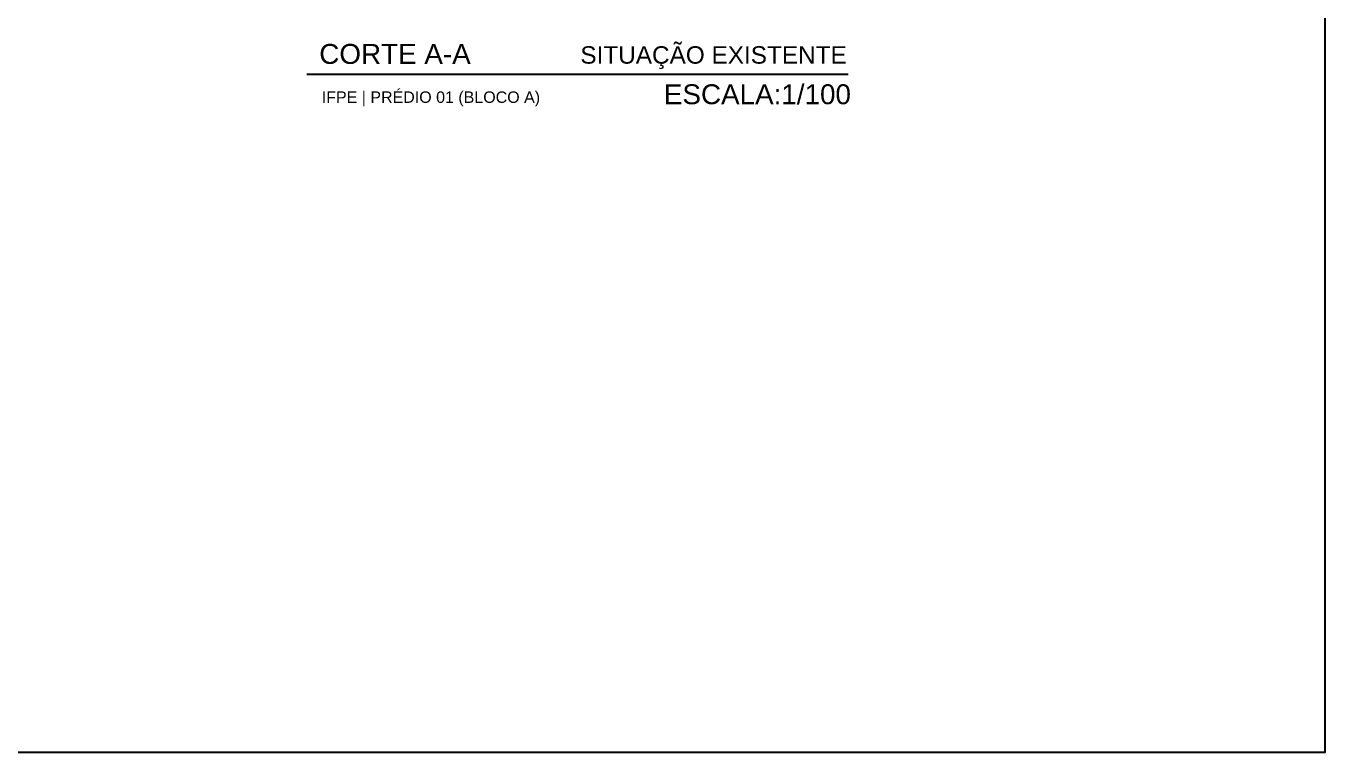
# Model space of a CAD drawing. Header units: metres. Extents: x 2362 to 4220, y 91 to 382.
# Drawn here: x 3263.52 to 3289.62, y 224.67 to 239.25 of the extents above; entities that cross this region are included whole.
import ezdxf

# ---------------------------------------------------------------- set-up
doc = ezdxf.new("R2010")
doc.units = ezdxf.units.M
doc.header["$LTSCALE"] = 5
doc.header["$MEASUREMENT"] = 0
for name, color, linetype in [('COTA 1 100', 2, 'Continuous'), ('PENA 0.05', 8, 'Continuous'), ('PENA 0.2', 2, 'Continuous'), ('TXT ESPECIFICAÇÃO', 7, 'Continuous')]:
    doc.layers.add(name, color=color, linetype=linetype)
doc.styles.add('Luana', font='arial.ttf')

msp = doc.modelspace()

# ---------------------------------------------------------------- linework, layer by layer
at = {"layer": 'COTA 1 100'}
msp.add_lwpolyline([(3289.616, 259.208), (3231.8825, 259.208), (3231.8825, 224.6745), (3289.616, 224.6745)], close=True, dxfattribs=at)
at = {"layer": 'TXT ESPECIFICAÇÃO', "linetype": 'ByBlock'}
msp.add_line((3269.1643, 238.2829), (3280.0356, 238.2829), dxfattribs=at)

# ---------------------------------------------------------------- texts
at = {"layer": 'PENA 0.05', "style": 'Luana'}
msp.add_text('SITUAÇÃO EXISTENTE', height=0.35, dxfattribs=at).set_placement((3274.6562, 238.4959))
at = {"layer": 'PENA 0.05', "linetype": 'ByBlock', "style": 'Luana'}
msp.add_text('IFPE | PRÉDIO 01 (BLOCO A)', height=0.23, dxfattribs=at).set_placement((3269.4615, 237.7089))
at = {"layer": 'PENA 0.2', "style": 'Luana'}
for s, p in [('CORTE A-A', (3269.4113, 238.4917)), ('ESCALA:1/100', (3276.3341, 237.6815))]:
    msp.add_text(s, height=0.4, dxfattribs=at).set_placement(p)

doc.saveas('drawing.dxf')
